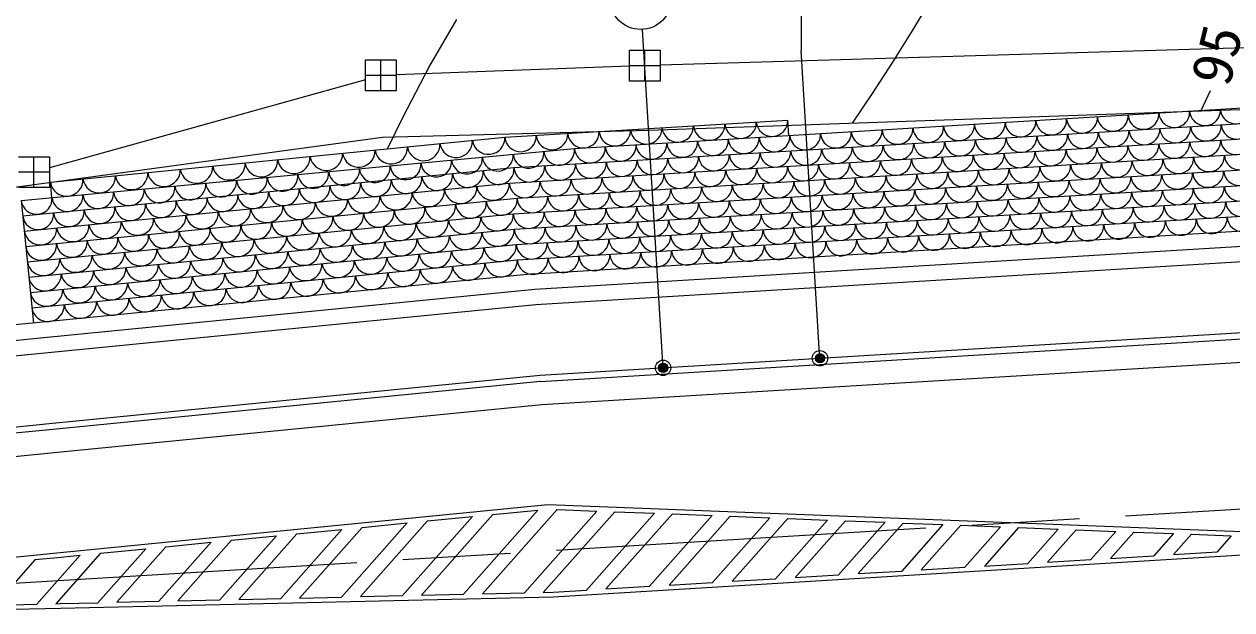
# Model space of a CAD drawing. Units: millimetres, scale not verified. Extents: x 40000 to 680000, y 20000 to 380000.
# Drawn here: x 504804 to 544002, y 275381 to 294383 of the extents above; entities that cross this region are included whole.
import ezdxf
from ezdxf.enums import TextEntityAlignment as Align

# ---------------------------------------------------------------- set-up
doc = ezdxf.new("R2010")
doc.units = ezdxf.units.MM
doc.header["$LTSCALE"] = 1000
doc.header["$PDMODE"] = 32
doc.header["$PDSIZE"] = 500
doc.linetypes.add('CHAIN', pattern=[18.5, 12, -1.5, 3.5, -1.5])
for name, color, linetype, lineweight in [('M-BGD', 7, 'Continuous', 25), ('M-BMK', 2, 'CHAIN', 13), ('M-BMK-ROW', 30, 'Continuous', 25), ('M-STR-STRC', 7, 'Continuous', 25)]:
    doc.layers.add(name, color=color, linetype=linetype, lineweight=lineweight)
doc.styles.add('ＭＳ ゴシック', font='')
doc.styles.get('ＭＳ ゴシック').set_extended_font_data('MS Gothic')

msp = doc.modelspace()

# ---------------------------------------------------------------- linework, layer by layer
at = {"layer": 'M-BGD'}
for p, q in [((530623, 283692), (530027, 293524)), ((543007, 291585), (543311, 292233)), ((522668, 290350), (546624, 291804)), ((524695, 289973), (552643, 291668)), ((525074, 290941), (545068, 291643)), ((520405, 290713), (529588, 291271)), ((520547, 289220), (558700, 291535)), ((520800, 288735), (564721, 291400)), ((529618, 290772), (529588, 291271)), ((516432, 290717), (525074, 290941)), ((520679, 288227), (565764, 290956)), ((502852, 288870), (516432, 290717)), ((505658, 289252), (520405, 290713)), ((504711, 288667), (522668, 290350)), ((520709, 287729), (565794, 290441)), ((504760, 288169), (520702, 289730)), ((520702, 289730), (524695, 289973)), ((520777, 287233), (565824, 289942)), ((520807, 286734), (565853, 289443)), ((504809, 287672), (520547, 289220)), ((505704, 288760), (505658, 289252)), ((521350, 286285), (564293, 288891)), ((504711, 288667), (505102, 284687)), ((504858, 287174), (520800, 288735)), ((504907, 286676), (520679, 288227)), ((521380, 285786), (564323, 288391)), ((504956, 286179), (520709, 287729)), ((521410, 285287), (564353, 287892)), ((505005, 285681), (520777, 287233)), ((505054, 285184), (520807, 286734)), ((521350, 286285), (505415, 284717)), ((505446, 284218), (521380, 285786)), ((521549, 282992), (564493, 285597)), ((521561, 282792), (564505, 285397)), ((505476, 283719), (521410, 285287)), ((505415, 284717), (503117, 284491)), ((521607, 282043), (564550, 284648)), ((503147, 283992), (505446, 284218)), ((503178, 283493), (505476, 283719)), ((505615, 281423), (521549, 282992)), ((521561, 282792), (505627, 281224)), ((505673, 280475), (521607, 282043)), ((503317, 281197), (505615, 281423)), ((505627, 281224), (503329, 280998)), ((503375, 280249), (505673, 280475)), ((505869, 277231), (521804, 278799)), ((521804, 278799), (551930, 277621)), ((519357, 278408), (517084, 275841)), ((520016, 278473), (517698, 275856)), ((517894, 278264), (519357, 278408)), ((521479, 278617), (519062, 275887)), ((522099, 278638), (519675, 275901)), ((520016, 278473), (521479, 278617)), ((523390, 278587), (521039, 275933)), ((523971, 278564), (521653, 275947)), ((521985, 275805), (564928, 278410)), ((522099, 278638), (523390, 278587)), ((525262, 278514), (523053, 276020)), ((525843, 278491), (523688, 276058)), ((523971, 278564), (525262, 278514)), ((527134, 278441), (525100, 276144)), ((527715, 278418), (525735, 276182)), ((525843, 278491), (527134, 278441)), ((529006, 278368), (527147, 276268)), ((527715, 278418), (529006, 278368)), ((529587, 278345), (527782, 276307)), ((529587, 278345), (530878, 278294)), ((515114, 277990), (513130, 275750)), ((513650, 277846), (515114, 277990)), ((515772, 278055), (513743, 275764)), ((517235, 278199), (515107, 275796)), ((517894, 278264), (515721, 275810)), ((515772, 278055), (517235, 278199)), ((530878, 278294), (529193, 276392)), ((531459, 278272), (529829, 276431)), ((532750, 278221), (531240, 276516)), ((531459, 278272), (532750, 278221)), ((533331, 278198), (531876, 276555)), ((534622, 278148), (533287, 276641)), ((533331, 278198), (534622, 278148)), ((535203, 278125), (533922, 276679)), ((535203, 278125), (536494, 278075)), ((536494, 278075), (535334, 276765)), ((537075, 278052), (535969, 276803)), ((537075, 278052), (538366, 278002)), ((538366, 278002), (537381, 276889)), ((538947, 277979), (538016, 276927)), ((538947, 277979), (540238, 277928)), ((540238, 277928), (539428, 277013)), ((510870, 277573), (509175, 275658)), ((509407, 277429), (510870, 277573)), ((511528, 277637), (509788, 275673)), ((512992, 277781), (511152, 275704)), ((511528, 277637), (512992, 277781)), ((513650, 277846), (511766, 275718)), ((540819, 277906), (540063, 277052)), ((540819, 277906), (542110, 277855)), ((542110, 277855), (541474, 277137)), ((542691, 277832), (542110, 277176)), ((542691, 277832), (543982, 277782)), ((543982, 277782), (543521, 277261)), ((503571, 277005), (505869, 277231)), ((506626, 277155), (505220, 275567)), ((507285, 277220), (505834, 275581)), ((505884, 277082), (506626, 277155)), ((508748, 277364), (507197, 275613)), ((507285, 277220), (508748, 277364)), ((509407, 277429), (507811, 275627)), ((540063, 277052), (541474, 277137)), ((542110, 277176), (543521, 277261)), ((505163, 277011), (503856, 275535)), ((505163, 277011), (505884, 277082)), ((533922, 276679), (535334, 276765)), ((535969, 276803), (537381, 276889)), ((538016, 276927), (539428, 277013)), ((527782, 276307), (529193, 276392)), ((529829, 276431), (531240, 276516)), ((531876, 276555), (533287, 276641)), ((521653, 275947), (521979, 275955)), ((521979, 275955), (523053, 276020)), ((523688, 276058), (525100, 276144)), ((525735, 276182), (527147, 276268)), ((503856, 275535), (505220, 275567)), ((505834, 275581), (505975, 275584)), ((505975, 275584), (507197, 275613)), ((505978, 275434), (521985, 275805)), ((507811, 275627), (509175, 275658)), ((509788, 275673), (511152, 275704)), ((511766, 275718), (513130, 275750)), ((513743, 275764), (515107, 275796)), ((515721, 275810), (517084, 275841)), ((517698, 275856), (519062, 275887)), ((519675, 275901), (521039, 275933)), ((503670, 275381), (505978, 275434))]:
    msp.add_line(p, q, dxfattribs=at)
for points in [[(534258, 295228), (533634, 294185), (532989, 293154), (532325, 292135), (531679, 291172)], [(516602, 290337), (517105, 291375), (517942, 292974), (518846, 294534)]]:
    msp.add_lwpolyline(points, dxfattribs=at)
for centre, radius, start, end in [((544129, 291653), 500, 183.4723, 3.4723), ((529077, 291251), 511, 184.7138, 2.2318), ((537141, 291229), 500, 183.4723, 3.4723), ((538140, 291289), 500, 183.4723, 3.4723), ((539138, 291350), 500, 183.4723, 3.4723), ((540136, 291410), 500, 183.4723, 3.4723), ((541134, 291471), 500, 183.4723, 3.4723), ((542132, 291531), 500, 183.4723, 3.4723), ((543130, 291592), 500, 183.4723, 3.4723), ((522955, 290879), 511, 184.7138, 2.2318), ((523976, 290941), 511, 184.7138, 2.2318), ((524996, 291003), 511, 184.7138, 2.2318), ((526016, 291065), 511, 184.7138, 2.2318), ((527036, 291127), 511, 184.7138, 2.2318), ((528057, 291189), 511, 184.7138, 2.2318), ((531152, 290865), 500, 183.4723, 3.4723), ((532151, 290926), 500, 183.4723, 3.4723), ((533149, 290986), 500, 183.4723, 3.4723), ((534147, 291047), 500, 183.4723, 3.4723), ((535145, 291108), 500, 183.4723, 3.4723), ((536143, 291168), 500, 183.4723, 3.4723), ((539168, 290851), 500, 183.4718, 3.4718), ((540166, 290911), 500, 183.4718, 3.4718), ((541164, 290972), 500, 183.4718, 3.4718), ((542163, 291032), 500, 183.4718, 3.4718), ((543161, 291093), 500, 183.4718, 3.4718), ((544159, 291153), 500, 183.4718, 3.4718), ((517769, 290482), 530, 188.8245, 2.4944), ((518822, 290586), 530, 188.8245, 2.4944), ((519876, 290690), 530, 188.8245, 2.4944), ((520915, 290755), 511, 184.7138, 2.2318), ((521935, 290817), 511, 184.7138, 2.2318), ((524165, 290441), 500, 183.4723, 3.4723), ((525163, 290502), 500, 183.4723, 3.4723), ((526162, 290562), 500, 183.4723, 3.4723), ((527160, 290623), 500, 183.4723, 3.4723), ((528158, 290684), 500, 183.4723, 3.4723), ((529156, 290744), 500, 183.4723, 3.4723), ((530154, 290805), 500, 183.4723, 3.4723), ((532181, 290427), 500, 183.4718, 3.4718), ((533179, 290487), 500, 183.4718, 3.4718), ((534177, 290548), 500, 183.4718, 3.4718), ((535175, 290608), 500, 183.4718, 3.4718), ((536174, 290669), 500, 183.4718, 3.4718), ((537172, 290729), 500, 183.4718, 3.4718), ((538170, 290790), 500, 183.4718, 3.4718), ((541129, 290472), 503, 183.8063, 3.1364), ((542133, 290533), 503, 183.8063, 3.1364), ((543137, 290593), 503, 183.8063, 3.1364), ((544141, 290654), 503, 183.8063, 3.1364), ((513555, 290064), 530, 188.8245, 2.4944), ((514609, 290168), 530, 188.8245, 2.4944), ((515662, 290273), 530, 188.8245, 2.4944), ((516716, 290377), 530, 188.8245, 2.4944), ((519176, 290024), 501, 185.4707, 5.2419), ((520174, 290118), 501, 185.4707, 5.2419), ((521172, 290211), 501, 185.4707, 5.2419), ((522169, 290305), 501, 185.4707, 5.2419), ((523167, 290381), 500, 183.4723, 3.4723), ((526192, 290063), 500, 183.4718, 3.4718), ((527190, 290124), 500, 183.4718, 3.4718), ((528188, 290184), 500, 183.4718, 3.4718), ((529186, 290245), 500, 183.4718, 3.4718), ((530185, 290306), 500, 183.4718, 3.4718), ((531183, 290366), 500, 183.4718, 3.4718), ((534101, 290045), 503, 183.8063, 3.1364), ((535105, 290106), 503, 183.8063, 3.1364), ((536109, 290167), 503, 183.8063, 3.1364), ((537113, 290228), 503, 183.8063, 3.1364), ((538117, 290289), 503, 183.8063, 3.1364), ((539121, 290350), 503, 183.8063, 3.1364), ((540125, 290411), 503, 183.8063, 3.1364), ((542261, 290037), 500, 183.4744, 3.4704), ((543259, 290098), 500, 183.4744, 3.4704), ((544258, 290158), 500, 183.4744, 3.4704), ((510395, 289751), 530, 188.8245, 2.4944), ((511449, 289855), 530, 188.8245, 2.4944), ((512502, 289960), 530, 188.8245, 2.4944), ((515186, 289650), 501, 185.4707, 5.2419), ((516183, 289743), 501, 185.4707, 5.2419), ((517181, 289837), 501, 185.4707, 5.2419), ((518179, 289931), 501, 185.4707, 5.2419), ((520204, 289682), 501, 185.6588, 5.5266), ((521201, 289761), 500, 183.472, 3.472), ((522199, 289821), 500, 183.472, 3.472), ((523197, 289882), 500, 183.472, 3.472), ((524196, 289942), 500, 183.472, 3.472), ((525194, 290003), 500, 183.4718, 3.4718), ((528077, 289680), 503, 183.8063, 3.1364), ((529081, 289741), 503, 183.8063, 3.1364), ((530085, 289802), 503, 183.8063, 3.1364), ((531089, 289863), 503, 183.8063, 3.1364), ((532093, 289923), 503, 183.8063, 3.1364), ((533097, 289984), 503, 183.8063, 3.1364), ((536272, 289674), 500, 183.4744, 3.4704), ((537270, 289735), 500, 183.4744, 3.4704), ((538268, 289795), 500, 183.4744, 3.4704), ((539267, 289856), 500, 183.4744, 3.4704), ((540265, 289916), 500, 183.4744, 3.4704), ((541263, 289977), 500, 183.4744, 3.4704), ((544233, 289655), 502, 183.6998, 3.2273), ((506182, 289333), 530, 188.8245, 2.4944), ((507235, 289438), 530, 188.8245, 2.4944), ((508289, 289542), 530, 188.8245, 2.4944), ((509342, 289647), 530, 188.8245, 2.4944), ((511195, 289276), 501, 185.4707, 5.2419), ((512193, 289369), 501, 185.4707, 5.2419), ((513190, 289463), 501, 185.4707, 5.2419), ((514188, 289556), 501, 185.4707, 5.2419), ((516218, 289292), 501, 185.6588, 5.5266), ((517215, 289389), 501, 185.6588, 5.5266), ((518211, 289487), 501, 185.6588, 5.5266), ((519207, 289585), 501, 185.6588, 5.5266), ((521048, 289254), 503, 183.8063, 3.1364), ((522052, 289314), 503, 183.8063, 3.1364), ((523057, 289375), 503, 183.8063, 3.1364), ((524061, 289436), 503, 183.8063, 3.1364), ((525065, 289497), 503, 183.8063, 3.1364), ((526069, 289558), 503, 183.8063, 3.1364), ((527073, 289619), 503, 183.8063, 3.1364), ((530283, 289311), 500, 183.4744, 3.4704), ((531281, 289371), 500, 183.4744, 3.4704), ((532279, 289432), 500, 183.4744, 3.4704), ((533277, 289492), 500, 183.4744, 3.4704), ((534276, 289553), 500, 183.4744, 3.4704), ((535274, 289613), 500, 183.4744, 3.4704), ((538219, 289291), 502, 183.6998, 3.2273), ((539221, 289351), 502, 183.6998, 3.2273), ((540224, 289412), 502, 183.6998, 3.2273), ((541226, 289473), 502, 183.6998, 3.2273), ((542228, 289533), 502, 183.6998, 3.2273), ((543231, 289594), 502, 183.6998, 3.2273), ((507205, 288902), 501, 185.4707, 5.2419), ((508202, 288995), 501, 185.4707, 5.2419), ((509200, 289089), 501, 185.4707, 5.2419), ((510198, 289182), 501, 185.4707, 5.2419), ((512233, 288902), 501, 185.6588, 5.5266), ((513229, 288999), 501, 185.6588, 5.5266), ((514225, 289097), 501, 185.6588, 5.5266), ((515222, 289194), 501, 185.6588, 5.5266), ((516872, 288886), 528, 188.5658, 2.6733), ((517921, 288989), 528, 188.5658, 2.6733), ((518970, 289092), 528, 188.5658, 2.6733), ((520019, 289196), 528, 188.5658, 2.6733), ((523295, 288887), 500, 183.4744, 3.4704), ((524294, 288947), 500, 183.4744, 3.4704), ((525292, 289008), 500, 183.4744, 3.4704), ((526290, 289068), 500, 183.4744, 3.4704), ((527288, 289129), 500, 183.4744, 3.4704), ((528286, 289189), 500, 183.4744, 3.4704), ((529285, 289250), 500, 183.4744, 3.4704), ((531203, 288866), 502, 183.6998, 3.2273), ((532205, 288927), 502, 183.6998, 3.2273), ((533208, 288987), 502, 183.6998, 3.2273), ((534210, 289048), 502, 183.6998, 3.2273), ((535212, 289109), 502, 183.6998, 3.2273), ((536215, 289169), 502, 183.6998, 3.2273), ((537217, 289230), 502, 183.6998, 3.2273), ((540245, 288906), 502, 183.6517, 3.2333), ((541247, 288966), 502, 183.6517, 3.2333), ((542249, 289026), 502, 183.6517, 3.2333), ((543251, 289087), 502, 183.6517, 3.2333), ((544253, 289147), 502, 183.6517, 3.2333), ((505209, 288715), 501, 185.4707, 5.2419), ((506207, 288808), 501, 185.4707, 5.2419), ((508247, 288511), 501, 185.6588, 5.5266), ((509243, 288609), 501, 185.6588, 5.5266), ((510240, 288706), 501, 185.6588, 5.5266), ((511236, 288804), 501, 185.6588, 5.5266), ((512675, 288473), 528, 188.5658, 2.6733), ((513724, 288576), 528, 188.5658, 2.6733), ((514773, 288679), 528, 188.5658, 2.6733), ((515823, 288783), 528, 188.5658, 2.6733), ((518309, 288492), 501, 185.6588, 5.5266), ((519305, 288589), 501, 185.6588, 5.5266), ((520302, 288687), 501, 185.6588, 5.5266), ((521299, 288765), 500, 183.4744, 3.4704), ((522297, 288826), 500, 183.4744, 3.4704), ((525189, 288502), 502, 183.6998, 3.2273), ((526191, 288563), 502, 183.6998, 3.2273), ((527194, 288623), 502, 183.6998, 3.2273), ((528196, 288684), 502, 183.6998, 3.2273), ((529198, 288745), 502, 183.6998, 3.2273), ((530201, 288805), 502, 183.6998, 3.2273), ((533232, 288484), 502, 183.6517, 3.2333), ((534234, 288544), 502, 183.6517, 3.2333), ((535236, 288605), 502, 183.6517, 3.2333), ((536238, 288665), 502, 183.6517, 3.2333), ((537240, 288725), 502, 183.6517, 3.2333), ((538241, 288785), 502, 183.6517, 3.2333), ((539243, 288846), 502, 183.6517, 3.2333), ((541299, 288469), 502, 183.6078, 3.2749), ((542300, 288529), 502, 183.6078, 3.2749), ((543302, 288589), 502, 183.6078, 3.2749), ((544303, 288649), 502, 183.6078, 3.2749), ((505258, 288219), 501, 185.6588, 5.5266), ((506254, 288316), 501, 185.6588, 5.5266), ((507251, 288414), 501, 185.6588, 5.5266), ((509527, 288163), 528, 188.5658, 2.6733), ((510577, 288266), 528, 188.5658, 2.6733), ((511626, 288370), 528, 188.5658, 2.6733), ((514323, 288101), 501, 185.6588, 5.5266), ((515320, 288199), 501, 185.6588, 5.5266), ((516316, 288297), 501, 185.6588, 5.5266), ((517312, 288394), 501, 185.6588, 5.5266), ((519099, 288100), 529, 188.6783, 2.5505), ((520150, 288203), 529, 188.6783, 2.5505), ((521180, 288259), 502, 183.6998, 3.2273), ((522182, 288320), 502, 183.6998, 3.2273), ((523185, 288381), 502, 183.6998, 3.2273), ((524187, 288441), 502, 183.6998, 3.2273), ((527221, 288122), 502, 183.6517, 3.2333), ((528223, 288183), 502, 183.6517, 3.2333), ((529225, 288243), 502, 183.6517, 3.2333), ((530227, 288303), 502, 183.6517, 3.2333), ((531228, 288364), 502, 183.6517, 3.2333), ((532230, 288424), 502, 183.6517, 3.2333), ((535293, 288107), 502, 183.6078, 3.2749), ((536294, 288168), 502, 183.6078, 3.2749), ((537295, 288228), 502, 183.6078, 3.2749), ((538296, 288288), 502, 183.6078, 3.2749), ((539297, 288348), 502, 183.6078, 3.2749), ((540298, 288408), 502, 183.6078, 3.2749), ((543349, 288091), 502, 183.6509, 3.2325), ((544350, 288151), 502, 183.6509, 3.2325), ((505331, 287750), 528, 188.5658, 2.6733), ((506380, 287853), 528, 188.5658, 2.6733), ((507429, 287957), 528, 188.5658, 2.6733), ((508478, 288060), 528, 188.5658, 2.6733), ((510338, 287711), 501, 185.6588, 5.5266), ((511334, 287809), 501, 185.6588, 5.5266), ((512331, 287906), 501, 185.6588, 5.5266), ((513327, 288004), 501, 185.6588, 5.5266), ((515944, 287790), 529, 188.6783, 2.5505), ((516996, 287893), 529, 188.6783, 2.5505), ((518047, 287997), 529, 188.6783, 2.5505), ((520181, 287705), 528, 188.6196, 2.6195), ((521210, 287761), 502, 183.6517, 3.2333), ((522212, 287821), 502, 183.6517, 3.2333), ((523214, 287881), 502, 183.6517, 3.2333), ((524215, 287942), 502, 183.6517, 3.2333), ((525217, 288002), 502, 183.6517, 3.2333), ((526219, 288062), 502, 183.6517, 3.2333), ((528285, 287686), 502, 183.6078, 3.2749), ((529286, 287746), 502, 183.6078, 3.2749), ((530287, 287806), 502, 183.6078, 3.2749), ((531288, 287867), 502, 183.6078, 3.2749), ((532289, 287927), 502, 183.6078, 3.2749), ((533290, 287987), 502, 183.6078, 3.2749), ((534292, 288047), 502, 183.6078, 3.2749), ((537338, 287730), 502, 183.6509, 3.2325), ((538339, 287790), 502, 183.6509, 3.2325), ((539341, 287850), 502, 183.6509, 3.2325), ((540343, 287910), 502, 183.6509, 3.2325), ((541345, 287971), 502, 183.6509, 3.2325), ((542347, 288031), 502, 183.6509, 3.2325), ((506352, 287321), 501, 185.6588, 5.5266), ((507349, 287418), 501, 185.6588, 5.5266), ((508345, 287516), 501, 185.6588, 5.5266), ((509341, 287614), 501, 185.6588, 5.5266), ((511739, 287376), 529, 188.6783, 2.5505), ((512790, 287480), 529, 188.6783, 2.5505), ((513841, 287583), 529, 188.6783, 2.5505), ((514893, 287687), 529, 188.6783, 2.5505), ((517031, 287395), 528, 188.6196, 2.6195), ((518081, 287498), 528, 188.6196, 2.6195), ((519131, 287601), 528, 188.6196, 2.6195), ((522278, 287325), 502, 183.6078, 3.2749), ((523279, 287385), 502, 183.6078, 3.2749), ((524281, 287445), 502, 183.6078, 3.2749), ((525282, 287505), 502, 183.6078, 3.2749), ((526283, 287566), 502, 183.6078, 3.2749), ((527284, 287626), 502, 183.6078, 3.2749), ((530325, 287308), 502, 183.6509, 3.2325), ((531326, 287368), 502, 183.6509, 3.2325), ((532328, 287428), 502, 183.6509, 3.2325), ((533330, 287489), 502, 183.6509, 3.2325), ((534332, 287549), 502, 183.6509, 3.2325), ((535334, 287609), 502, 183.6509, 3.2325), ((536336, 287669), 502, 183.6509, 3.2325), ((505356, 287223), 501, 185.6588, 5.5266), ((507533, 286963), 529, 188.6783, 2.5505), ((508584, 287066), 529, 188.6783, 2.5505), ((509636, 287170), 529, 188.6783, 2.5505), ((510687, 287273), 529, 188.6783, 2.5505), ((512830, 286981), 528, 188.6196, 2.6195), ((513880, 287085), 528, 188.6196, 2.6195), ((514930, 287188), 528, 188.6196, 2.6195), ((515980, 287291), 528, 188.6196, 2.6195), ((518145, 287003), 529, 188.6836, 2.5555), ((519197, 287106), 529, 188.6836, 2.5555), ((520248, 287210), 529, 188.6836, 2.5555), ((521277, 287265), 502, 183.6078, 3.2749), ((524313, 286946), 502, 183.6509, 3.2325), ((525315, 287007), 502, 183.6509, 3.2325), ((526317, 287067), 502, 183.6509, 3.2325), ((527319, 287127), 502, 183.6509, 3.2325), ((528321, 287187), 502, 183.6509, 3.2325), ((529323, 287248), 502, 183.6509, 3.2325), ((505430, 286756), 529, 188.6783, 2.5505), ((506481, 286860), 529, 188.6783, 2.5505), ((508629, 286568), 528, 188.6196, 2.6195), ((509679, 286671), 528, 188.6196, 2.6195), ((510729, 286775), 528, 188.6196, 2.6195), ((511779, 286878), 528, 188.6196, 2.6195), ((513939, 286589), 529, 188.6836, 2.5555), ((514991, 286692), 529, 188.6836, 2.5555), ((516042, 286796), 529, 188.6836, 2.5555), ((517094, 286899), 529, 188.6836, 2.5555), ((519229, 286606), 528, 188.6196, 2.6195), ((520279, 286710), 528, 188.6196, 2.6195), ((521308, 286766), 502, 183.6509, 3.2325), ((522310, 286826), 502, 183.6509, 3.2325), ((523312, 286886), 502, 183.6509, 3.2325), ((505478, 286258), 528, 188.6196, 2.6195), ((506528, 286361), 528, 188.6196, 2.6195), ((507578, 286465), 528, 188.6196, 2.6195), ((509733, 286175), 529, 188.6836, 2.5555), ((510785, 286278), 529, 188.6836, 2.5555), ((511836, 286382), 529, 188.6836, 2.5555), ((512888, 286485), 529, 188.6836, 2.5555), ((515028, 286193), 528, 188.6196, 2.6195), ((516078, 286296), 528, 188.6196, 2.6195), ((517128, 286400), 528, 188.6196, 2.6195), ((518179, 286503), 528, 188.6196, 2.6195), ((505528, 285761), 529, 188.6836, 2.5555), ((506579, 285865), 529, 188.6836, 2.5555), ((507630, 285968), 529, 188.6836, 2.5555), ((508682, 286071), 529, 188.6836, 2.5555), ((510827, 285779), 528, 188.6196, 2.6195), ((511877, 285883), 528, 188.6196, 2.6195), ((512928, 285986), 528, 188.6196, 2.6195), ((513978, 286089), 528, 188.6196, 2.6195), ((506626, 285366), 528, 188.6196, 2.6195), ((507676, 285469), 528, 188.6196, 2.6195), ((508727, 285573), 528, 188.6196, 2.6195), ((509777, 285676), 528, 188.6196, 2.6195), ((505576, 285263), 528, 188.6196, 2.6195)]:
    msp.add_arc(centre, radius, start, end, dxfattribs=at)
at = {"layer": 'M-BMK'}
msp.add_line((503621, 276193), (564838, 279907), dxfattribs=at)
at = {"layer": 'M-BMK-ROW'}
for p, q in [((544451, 293614), (525450, 293051)), ((515879, 292221), (515879, 293221)), ((515879, 293221), (516879, 293221)), ((516379, 292221), (516379, 293221)), ((516879, 293221), (516879, 292221)), ((524450, 292536), (524450, 293536)), ((524450, 293536), (525450, 293536)), ((524950, 292536), (524950, 293536)), ((525450, 293536), (525450, 292536)), ((524450, 293018), (516879, 292740)), ((525450, 293036), (524450, 293036)), ((515879, 292582), (505623, 289719)), ((516879, 292721), (515879, 292721)), ((525450, 292536), (524450, 292536)), ((516879, 292221), (515879, 292221)), ((504623, 290080), (505623, 290080)), ((505123, 289080), (505123, 290080)), ((505623, 290080), (505623, 289080)), ((505623, 289580), (504623, 289580)), ((505623, 289080), (504623, 289080))]:
    msp.add_line(p, q, dxfattribs=at)
at = {"layer": 'M-STR-STRC'}
for p, q in [((530027, 295524), (530027, 293524)), ((525533, 283383), (524876, 294214))]:
    msp.add_line(p, q, dxfattribs=at)
for centre, radius in [((524815, 295212), 1000), ((530633, 283543), 150), ((530633, 283543), 120), ((530633, 283543), 90), ((530633, 283543), 60), ((530633, 283543), 30), ((525542, 283234), 150), ((525542, 283234), 120), ((525542, 283234), 90), ((525542, 283234), 60), ((525542, 283234), 30)]:
    msp.add_circle(centre, radius, dxfattribs=at)
for p in [(525542, 283234), (530633, 283543)]:
    msp.add_point(p, dxfattribs=at)

# ---------------------------------------------------------------- texts
at = {"layer": 'M-BGD', "style": 'ＭＳ ゴシック', "width": 1.05}
msp.add_text('95', height=1320, rotation=76.348, dxfattribs=at).set_placement((544306, 292219), align=Align.BOTTOM_LEFT)

doc.saveas('drawing.dxf')
